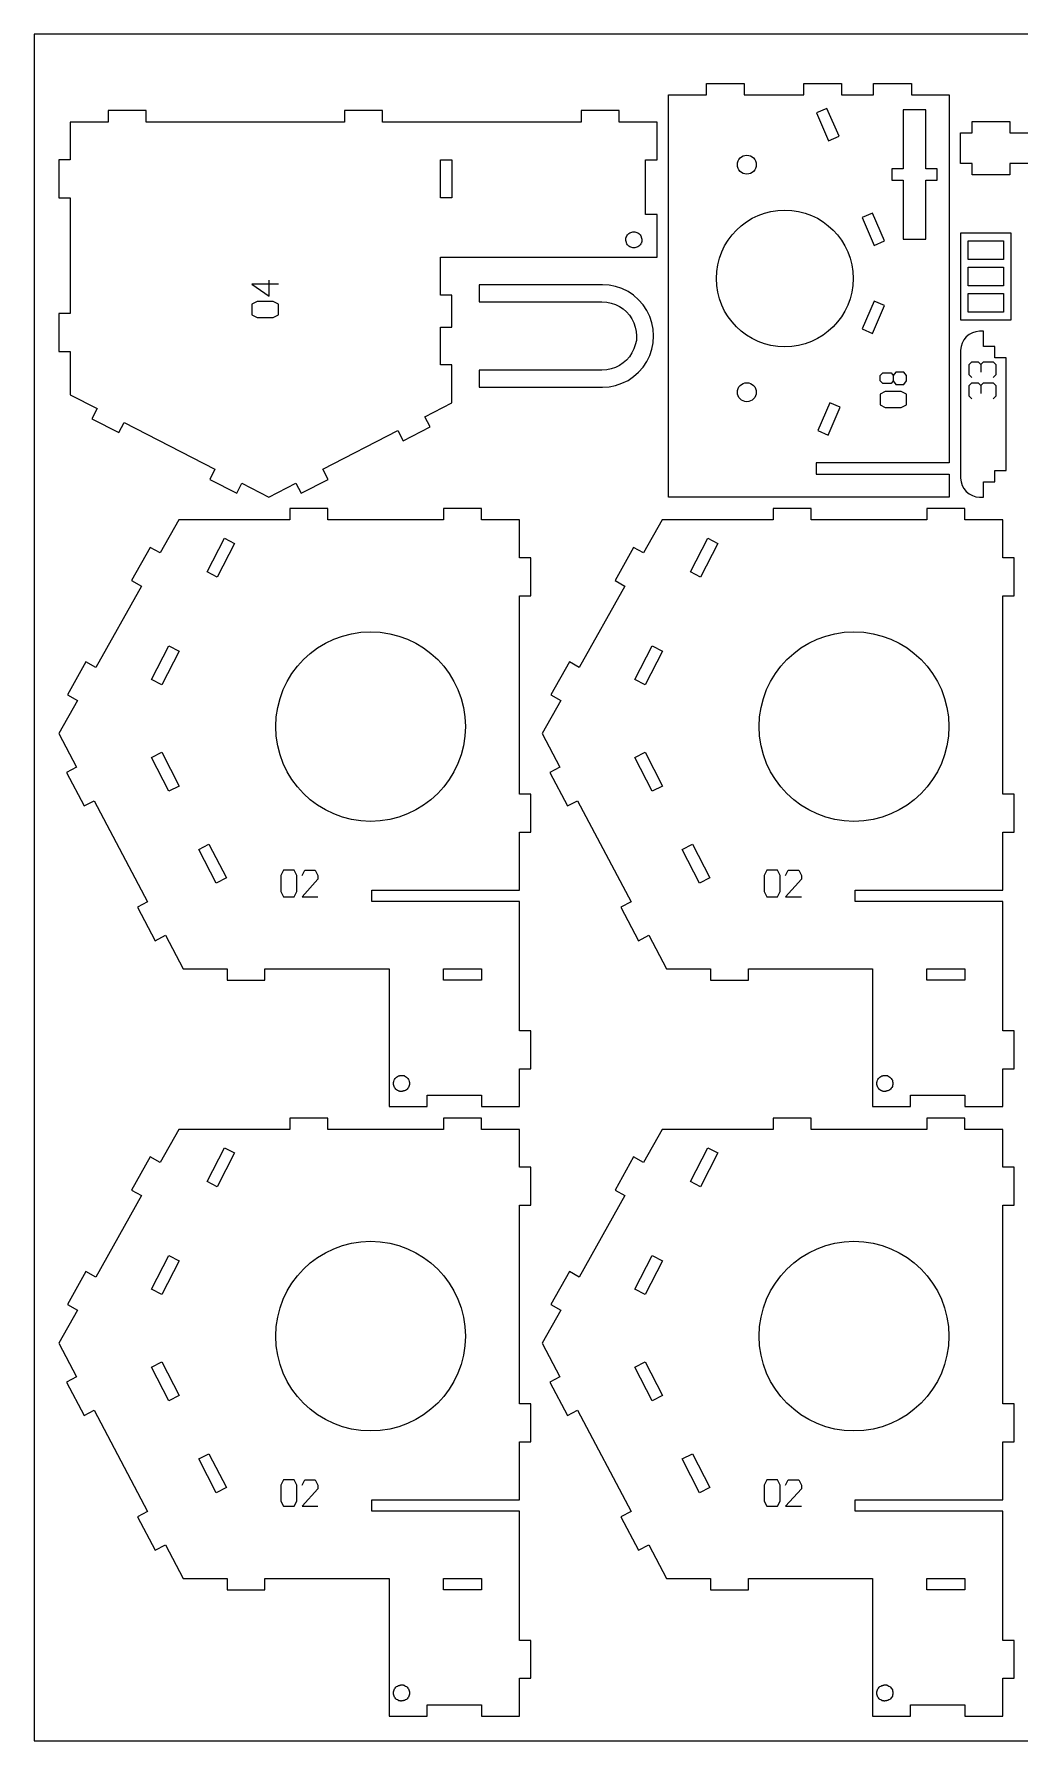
# Model space of a CAD drawing. Header units: millimetres. Extents: x 0 to 600, y 0 to 450.
# Drawn here: x 0 to 259.9, y 0 to 450 of the extents above; entities that cross this region are included whole.
import ezdxf

# ---------------------------------------------------------------- set-up
doc = ezdxf.new("R2010")
doc.units = ezdxf.units.MM
for name, color, linetype in [('CUT', 1, 'Continuous'), ('ENGRAVE', 5, 'Continuous'), ('SHEET', 8, 'Continuous')]:
    doc.layers.add(name, color=color, linetype=linetype)

msp = doc.modelspace()

# ---------------------------------------------------------------- linework, layer by layer
at = {"layer": 'CUT'}
for p, q in [((177.22, 437), (187.22, 437)), ((177.22, 434), (177.22, 437)), ((187.22, 437), (187.22, 434)), ((202.89, 437), (212.89, 437)), ((202.89, 434), (202.89, 437)), ((212.89, 437), (212.89, 434)), ((221.27, 437), (231.27, 437)), ((221.27, 434), (221.27, 437)), ((231.27, 437), (231.27, 434)), ((167.22, 434), (177.22, 434)), ((167.22, 327.94), (167.22, 434)), ((187.22, 434), (202.89, 434)), ((212.89, 434), (221.27, 434)), ((231.27, 434), (241.27, 434)), ((241.27, 434), (241.27, 336.94)), ((29.5, 429.83), (19.5, 429.83)), ((19.5, 429.83), (19.5, 426.83)), ((29.5, 426.83), (29.5, 429.83)), ((91.86, 429.83), (81.86, 429.83)), ((81.86, 429.83), (81.86, 426.83)), ((91.86, 426.83), (91.86, 429.83)), ((154.22, 429.83), (144.22, 429.83)), ((144.22, 429.83), (144.22, 426.83)), ((154.22, 426.83), (154.22, 429.83)), ((209.01, 430.43), (206.26, 429.23)), ((206.26, 429.23), (209.45, 421.9)), ((212.2, 423.09), (209.01, 430.43)), ((235.06, 430), (229.09, 430)), ((229.09, 430), (229.09, 414.47)), ((235.06, 414.47), (235.06, 430)), ((19.5, 426.83), (9.5, 426.83)), ((9.5, 426.83), (9.5, 416.83)), ((81.86, 426.83), (29.5, 426.83)), ((144.22, 426.83), (91.86, 426.83)), ((164.22, 426.83), (154.22, 426.83)), ((164.22, 416.83), (164.22, 426.83)), ((209.45, 421.9), (212.2, 423.09)), ((244.27, 415.9), (244.27, 423.95)), ((244.27, 423.95), (247.27, 423.95)), ((247.27, 423.95), (247.27, 426.95)), ((247.27, 426.95), (257.27, 426.95)), ((257.27, 426.95), (257.27, 423.95)), ((257.27, 423.95), (267.27, 423.95)), ((9.5, 416.83), (6.5, 416.83)), ((6.5, 416.83), (6.5, 406.82)), ((107.13, 416.83), (110.13, 416.83)), ((107.13, 406.82), (107.13, 416.83)), ((110.13, 416.83), (110.13, 406.82)), ((161.22, 416.83), (164.22, 416.83)), ((161.22, 402.47), (161.22, 416.83)), ((229.09, 414.47), (226.09, 414.47)), ((226.09, 414.47), (226.09, 411.47)), ((238.06, 414.47), (235.06, 414.47)), ((238.06, 411.47), (238.06, 414.47)), ((247.27, 415.9), (244.27, 415.9)), ((247.27, 412.9), (247.27, 415.9)), ((257.27, 415.9), (257.27, 412.9)), ((267.27, 415.9), (257.27, 415.9)), ((226.09, 411.47), (229.09, 411.47)), ((229.09, 411.47), (229.09, 395.95)), ((235.06, 411.47), (238.06, 411.47)), ((235.06, 395.95), (235.06, 411.47)), ((257.27, 412.9), (247.27, 412.9)), ((6.5, 406.82), (9.5, 406.82)), ((9.5, 406.82), (9.5, 376.31)), ((110.13, 406.82), (107.13, 406.82)), ((164.22, 402.47), (161.22, 402.47)), ((164.22, 391.16), (164.22, 402.47)), ((221.01, 402.84), (218.26, 401.65)), ((218.26, 401.65), (221.45, 394.31)), ((224.2, 395.5), (221.01, 402.84)), ((155.98, 395.75), (155.98, 396.02)), ((155.99, 396.02), (155.99, 396.3)), ((156.05, 396.3), (156.05, 396.56)), ((156.14, 396.56), (156.26, 396.81)), ((156.26, 396.81), (156.42, 397.04)), ((156.42, 397.04), (156.6, 397.25)), ((156.6, 397.25), (156.81, 397.43)), ((156.81, 397.43), (157.04, 397.58)), ((157.04, 397.58), (157.29, 397.71)), ((157.29, 397.71), (157.55, 397.8)), ((157.55, 397.8), (157.82, 397.85)), ((157.82, 397.85), (158.1, 397.87)), ((158.1, 397.87), (158.38, 397.85)), ((158.38, 397.85), (158.65, 397.8)), ((158.65, 397.8), (158.91, 397.71)), ((158.91, 397.71), (159.16, 397.58)), ((159.16, 397.58), (159.39, 397.43)), ((159.39, 397.43), (159.6, 397.25)), ((159.6, 397.25), (159.78, 397.04)), ((159.78, 397.04), (159.94, 396.81)), ((159.94, 396.81), (160.06, 396.56)), ((160.06, 396.56), (160.06, 396.3)), ((160.15, 396.3), (160.15, 396.02)), ((160.2, 396.02), (160.2, 395.75)), ((257.56, 397.53), (244.27, 397.53)), ((244.27, 397.53), (244.27, 374.65)), ((257.56, 374.65), (257.56, 397.53)), ((155.99, 395.47), (155.99, 395.75)), ((156.05, 395.2), (156.05, 395.47)), ((156.14, 394.93), (156.14, 395.2)), ((156.26, 394.68), (156.14, 394.93)), ((156.42, 394.45), (156.26, 394.68)), ((156.6, 394.25), (156.42, 394.45)), ((156.81, 394.06), (156.6, 394.25)), ((157.04, 393.91), (156.81, 394.06)), ((157.29, 393.79), (157.04, 393.91)), ((157.55, 393.7), (157.29, 393.79)), ((157.82, 393.64), (157.55, 393.7)), ((158.1, 393.62), (157.82, 393.64)), ((158.38, 393.64), (158.1, 393.62)), ((158.65, 393.7), (158.38, 393.64)), ((158.91, 393.79), (158.65, 393.7)), ((159.16, 393.91), (158.91, 393.79)), ((159.39, 394.06), (159.16, 393.91)), ((159.6, 394.25), (159.39, 394.06)), ((159.78, 394.45), (159.6, 394.25)), ((159.94, 394.68), (159.78, 394.45)), ((160.06, 394.93), (159.94, 394.68)), ((160.15, 395.2), (160.15, 394.93)), ((160.2, 395.47), (160.2, 395.2)), ((160.22, 395.75), (160.22, 395.47)), ((221.45, 394.31), (224.2, 395.5)), ((229.09, 395.95), (235.06, 395.95)), ((246.27, 395.53), (255.56, 395.53)), ((246.27, 390.57), (246.27, 395.53)), ((255.56, 395.53), (255.56, 390.57)), ((107.13, 391.16), (164.22, 391.16)), ((107.13, 381.16), (107.13, 391.16)), ((255.56, 390.57), (246.27, 390.57)), ((246.27, 388.57), (255.56, 388.57)), ((246.27, 383.61), (246.27, 388.57)), ((255.56, 388.57), (255.56, 383.61)), ((149.86, 383.93), (117.32, 383.93)), ((117.32, 383.93), (117.32, 379.39)), ((151.58, 383.81), (149.86, 383.93)), ((153.31, 383.47), (151.58, 383.81)), ((154.98, 382.9), (153.31, 383.47)), ((156.57, 382.12), (154.98, 382.9)), ((255.56, 383.61), (246.27, 383.61)), ((110.13, 381.16), (107.13, 381.16)), ((110.13, 372.78), (110.13, 381.16)), ((117.32, 379.39), (149.71, 379.39)), ((149.71, 379.39), (150.98, 379.31)), ((150.98, 379.31), (152.13, 379.08)), ((152.13, 379.08), (153.24, 378.7)), ((153.24, 378.7), (154.3, 378.19)), ((154.3, 378.19), (155.27, 377.53)), ((158.04, 381.14), (156.57, 382.12)), ((159.37, 379.97), (158.04, 381.14)), ((160.53, 378.64), (159.37, 379.97)), ((161.51, 377.17), (160.53, 378.64)), ((221.45, 379.63), (218.26, 372.29)), ((221.01, 371.1), (224.2, 378.44)), ((224.2, 378.44), (221.45, 379.63)), ((246.27, 381.61), (255.56, 381.61)), ((246.27, 376.65), (246.27, 381.61)), ((255.56, 381.61), (255.56, 376.65)), ((9.5, 376.31), (6.5, 376.31)), ((6.5, 376.31), (6.5, 366.3)), ((155.27, 377.53), (156.15, 376.76)), ((156.15, 376.76), (156.93, 375.88)), ((156.93, 375.88), (157.58, 374.9)), ((157.58, 374.9), (158.1, 373.85)), ((158.1, 373.85), (158.47, 372.74)), ((162.3, 375.59), (161.51, 377.17)), ((162.86, 373.92), (162.3, 375.59)), ((163.21, 372.18), (162.86, 373.92)), ((244.27, 374.65), (257.56, 374.65)), ((255.56, 376.65), (246.27, 376.65)), ((107.13, 372.78), (110.13, 372.78)), ((107.13, 362.78), (107.13, 372.78)), ((158.47, 372.74), (158.7, 371.59)), ((158.78, 369.25), (158.47, 368.1)), ((158.7, 371.59), (158.78, 370.42)), ((158.78, 370.42), (158.78, 369.25)), ((163.32, 370.42), (163.21, 372.18)), ((163.21, 368.65), (163.32, 370.42)), ((218.26, 372.29), (221.01, 371.1)), ((245.11, 369.42), (244.65, 368.56)), ((245.73, 370.18), (245.11, 369.42)), ((246.49, 370.8), (245.73, 370.18)), ((247.36, 371.27), (246.49, 370.8)), ((248.3, 371.55), (247.36, 371.27)), ((249.27, 371.65), (248.3, 371.55)), ((250.27, 371.65), (249.27, 371.65)), ((250.27, 367.65), (250.27, 371.65)), ((6.5, 366.3), (9.5, 366.3)), ((9.5, 366.3), (9.5, 354.93)), ((156.93, 364.96), (156.15, 364.08)), ((157.58, 365.93), (156.93, 364.96)), ((158.1, 366.99), (157.58, 365.93)), ((158.47, 368.1), (158.1, 366.99)), ((161.51, 363.66), (162.3, 365.25)), ((162.3, 365.25), (162.86, 366.92)), ((162.86, 366.92), (163.21, 368.65)), ((244.37, 367.62), (244.27, 366.64)), ((244.27, 366.64), (244.27, 332.94)), ((244.65, 368.56), (244.37, 367.62)), ((253.27, 367.65), (250.27, 367.65)), ((253.27, 364.64), (253.27, 367.65)), ((256.27, 364.64), (253.27, 364.64)), ((256.27, 334.94), (256.27, 364.64)), ((110.13, 362.78), (107.13, 362.78)), ((110.13, 352.78), (110.13, 362.78)), ((149.71, 361.44), (117.32, 361.44)), ((117.32, 361.44), (117.32, 356.91)), ((150.98, 361.53), (149.71, 361.44)), ((152.13, 361.76), (150.98, 361.53)), ((153.24, 362.13), (152.13, 361.76)), ((154.3, 362.65), (153.24, 362.13)), ((155.27, 363.3), (154.3, 362.65)), ((156.15, 364.08), (155.27, 363.3)), ((158.04, 359.7), (159.37, 360.86)), ((159.37, 360.86), (160.53, 362.19)), ((160.53, 362.19), (161.51, 363.66)), ((117.32, 356.91), (149.86, 356.91)), ((149.86, 356.91), (151.58, 357.02)), ((151.58, 357.02), (153.31, 357.37)), ((153.31, 357.37), (154.98, 357.94)), ((154.98, 357.94), (156.57, 358.72)), ((156.57, 358.72), (158.04, 359.7)), ((9.5, 354.93), (16.61, 351.27)), ((16.61, 351.27), (15.24, 348.6)), ((103.02, 349.12), (110.13, 352.78)), ((209.79, 352.82), (206.6, 345.48)), ((209.35, 344.28), (212.54, 351.62)), ((212.54, 351.62), (209.79, 352.82)), ((15.24, 348.6), (22.35, 344.93)), ((22.35, 344.93), (23.73, 347.6)), ((23.73, 347.6), (47.68, 335.27)), ((104.39, 346.45), (103.02, 349.12)), ((76.13, 335.27), (95.9, 345.45)), ((95.9, 345.45), (97.28, 342.78)), ((97.28, 342.78), (104.39, 346.45)), ((206.6, 345.48), (209.35, 344.28)), ((47.68, 335.27), (46.3, 332.6)), ((77.5, 332.6), (76.13, 335.27)), ((241.27, 336.94), (206.16, 336.94)), ((206.16, 336.94), (206.16, 333.94)), ((206.16, 333.94), (241.27, 333.94)), ((241.27, 333.94), (241.27, 327.94)), ((253.27, 331.94), (253.27, 334.94)), ((253.27, 334.94), (256.27, 334.94)), ((46.3, 332.6), (53.41, 328.94)), ((53.41, 328.94), (54.79, 331.61)), ((54.79, 331.61), (61.9, 327.94)), ((61.9, 327.94), (69.02, 331.61)), ((69.02, 331.61), (70.39, 328.94)), ((70.39, 328.94), (77.5, 332.6)), ((244.27, 332.94), (244.37, 331.97)), ((244.37, 331.97), (244.65, 331.03)), ((244.65, 331.03), (245.11, 330.16)), ((245.11, 330.16), (245.73, 329.41)), ((245.73, 329.41), (246.49, 328.78)), ((246.49, 328.78), (247.36, 328.32)), ((250.27, 327.94), (250.27, 331.94)), ((250.27, 331.94), (253.27, 331.94)), ((67.41, 324.94), (67.41, 321.94)), ((77.42, 324.94), (67.41, 324.94)), ((77.42, 321.94), (77.42, 324.94)), ((107.93, 324.94), (107.93, 321.94)), ((117.94, 324.94), (107.93, 324.94)), ((117.94, 321.94), (117.94, 324.94)), ((241.27, 327.94), (167.22, 327.94)), ((194.85, 324.94), (194.85, 321.94)), ((204.86, 324.94), (194.85, 324.94)), ((204.86, 321.94), (204.86, 324.94)), ((235.37, 324.94), (235.37, 321.94)), ((245.38, 324.94), (235.37, 324.94)), ((245.38, 321.94), (245.38, 324.94)), ((247.36, 328.32), (248.3, 328.04)), ((248.3, 328.04), (249.27, 327.94)), ((249.27, 327.94), (250.27, 327.94)), ((38.11, 321.94), (33.21, 313.22)), ((67.41, 321.94), (38.11, 321.94)), ((107.93, 321.94), (77.42, 321.94)), ((127.94, 321.94), (117.94, 321.94)), ((127.94, 311.94), (127.94, 321.94)), ((165.54, 321.94), (160.65, 313.22)), ((194.85, 321.94), (165.54, 321.94)), ((235.37, 321.94), (204.86, 321.94)), ((255.38, 321.94), (245.38, 321.94)), ((255.38, 311.94), (255.38, 321.94)), ((45.59, 308.2), (50.17, 317.09)), ((52.83, 315.72), (48.25, 306.82)), ((50.17, 317.09), (52.83, 315.72)), ((173.03, 308.2), (177.6, 317.09)), ((180.27, 315.72), (175.69, 306.82)), ((177.6, 317.09), (180.27, 315.72)), ((30.6, 314.68), (25.7, 305.96)), ((33.21, 313.22), (30.6, 314.68)), ((130.94, 311.94), (127.94, 311.94)), ((130.94, 301.94), (130.94, 311.94)), ((158.04, 314.68), (153.14, 305.96)), ((160.65, 313.22), (158.04, 314.68)), ((258.38, 311.94), (255.38, 311.94)), ((258.38, 301.94), (258.38, 311.94)), ((48.25, 306.82), (45.59, 308.2)), ((175.69, 306.82), (173.03, 308.2)), ((28.32, 304.49), (16.28, 283.02)), ((25.7, 305.96), (28.32, 304.49)), ((127.94, 249.58), (127.94, 301.94)), ((127.94, 301.94), (130.94, 301.94)), ((155.76, 304.49), (143.72, 283.02)), ((153.14, 305.96), (155.76, 304.49)), ((255.38, 249.58), (255.38, 301.94)), ((255.38, 301.94), (258.38, 301.94)), ((30.96, 279.81), (35.54, 288.7)), ((35.54, 288.7), (38.21, 287.32)), ((158.4, 279.81), (162.98, 288.7)), ((162.98, 288.7), (165.65, 287.32)), ((13.67, 284.49), (8.77, 275.77)), ((16.28, 283.02), (13.67, 284.49)), ((38.21, 287.32), (33.63, 278.43)), ((141.11, 284.49), (136.21, 275.77)), ((143.72, 283.02), (141.11, 284.49)), ((165.65, 287.32), (161.07, 278.43)), ((33.63, 278.43), (30.96, 279.81)), ((161.07, 278.43), (158.4, 279.81)), ((8.77, 275.77), (11.39, 274.3)), ((136.21, 275.77), (138.83, 274.3)), ((11.39, 274.3), (6.5, 265.58)), ((138.83, 274.3), (133.94, 265.58)), ((6.5, 265.58), (11.17, 256.73)), ((133.94, 265.58), (138.61, 256.73)), ((11.17, 256.73), (8.52, 255.33)), ((30.96, 259.27), (33.63, 260.65)), ((35.54, 250.38), (30.96, 259.27)), ((33.63, 260.65), (38.21, 251.76)), ((138.61, 256.73), (135.96, 255.33)), ((158.4, 259.27), (161.07, 260.65)), ((162.98, 250.38), (158.4, 259.27)), ((161.07, 260.65), (165.65, 251.76)), ((8.52, 255.33), (13.19, 246.49)), ((135.96, 255.33), (140.63, 246.49)), ((13.19, 246.49), (15.85, 247.89)), ((15.85, 247.89), (29.93, 221.24)), ((38.21, 251.76), (35.54, 250.38)), ((130.94, 249.58), (127.94, 249.58)), ((130.94, 239.58), (130.94, 249.58)), ((140.63, 246.49), (143.28, 247.89)), ((143.28, 247.89), (157.37, 221.24)), ((165.65, 251.76), (162.98, 250.38)), ((258.38, 249.58), (255.38, 249.58)), ((258.38, 239.58), (258.38, 249.58)), ((127.94, 224.31), (127.94, 239.58)), ((127.94, 239.58), (130.94, 239.58)), ((255.38, 224.31), (255.38, 239.58)), ((255.38, 239.58), (258.38, 239.58)), ((43.44, 235.05), (46.1, 236.43)), ((48.02, 226.16), (43.44, 235.05)), ((46.1, 236.43), (50.68, 227.54)), ((170.88, 235.05), (173.54, 236.43)), ((175.46, 226.16), (170.88, 235.05)), ((173.54, 236.43), (178.12, 227.54)), ((50.68, 227.54), (48.02, 226.16)), ((178.12, 227.54), (175.46, 226.16)), ((29.93, 221.24), (27.24, 219.81)), ((89, 221.31), (89, 224.31)), ((89, 224.31), (127.94, 224.31)), ((127.94, 221.31), (89, 221.31)), ((127.94, 187.22), (127.94, 221.31)), ((157.37, 221.24), (154.68, 219.81)), ((216.44, 221.31), (216.44, 224.31)), ((216.44, 224.31), (255.38, 224.31)), ((255.38, 221.31), (216.44, 221.31)), ((255.38, 187.22), (255.38, 221.31)), ((27.24, 219.81), (31.91, 210.97)), ((154.68, 219.81), (159.35, 210.97)), ((31.91, 210.97), (34.6, 212.39)), ((34.6, 212.39), (39.28, 203.55)), ((159.35, 210.97), (162.04, 212.39)), ((162.04, 212.39), (166.71, 203.55)), ((39.28, 203.55), (50.86, 203.55)), ((50.86, 203.55), (50.86, 200.55)), ((60.86, 200.55), (60.86, 203.55)), ((60.86, 203.55), (93.58, 203.55)), ((93.58, 203.55), (93.58, 167.22)), ((107.93, 200.55), (107.93, 203.55)), ((107.93, 203.55), (117.94, 203.55)), ((117.94, 203.55), (117.94, 200.55)), ((166.71, 203.55), (178.3, 203.55)), ((178.3, 203.55), (178.3, 200.55)), ((188.3, 200.55), (188.3, 203.55)), ((188.3, 203.55), (221.02, 203.55)), ((221.02, 203.55), (221.02, 167.22)), ((235.37, 200.55), (235.37, 203.55)), ((235.37, 203.55), (245.38, 203.55)), ((245.38, 203.55), (245.38, 200.55)), ((50.86, 200.55), (60.86, 200.55)), ((117.94, 200.55), (107.93, 200.55)), ((178.3, 200.55), (188.3, 200.55)), ((245.38, 200.55), (235.37, 200.55)), ((130.94, 187.22), (127.94, 187.22)), ((130.94, 177.22), (130.94, 187.22)), ((258.38, 187.22), (255.38, 187.22)), ((258.38, 177.22), (258.38, 187.22)), ((127.94, 167.22), (127.94, 177.22)), ((127.94, 177.22), (130.94, 177.22)), ((255.38, 167.22), (255.38, 177.22)), ((255.38, 177.22), (258.38, 177.22)), ((94.73, 173.34), (94.75, 173.62)), ((94.75, 173.07), (94.73, 173.34)), ((94.75, 173.62), (94.81, 173.89)), ((94.81, 172.79), (94.75, 173.07)), ((94.81, 173.89), (94.9, 174.16)), ((94.9, 172.53), (94.81, 172.79)), ((94.9, 174.16), (95.02, 174.4)), ((95.02, 172.28), (94.9, 172.53)), ((95.02, 174.4), (95.17, 174.64)), ((95.17, 172.05), (95.02, 172.28)), ((95.17, 174.64), (95.36, 174.84)), ((95.36, 171.84), (95.17, 172.05)), ((95.36, 174.84), (95.56, 175.03)), ((95.56, 171.66), (95.36, 171.84)), ((95.56, 175.03), (95.8, 175.18)), ((95.8, 171.51), (95.56, 171.66)), ((95.8, 175.18), (96.04, 175.3)), ((96.04, 171.38), (95.8, 171.51)), ((96.04, 175.3), (96.31, 175.3)), ((96.31, 171.29), (96.04, 171.29)), ((96.31, 175.39), (96.58, 175.39)), ((96.58, 171.24), (96.31, 171.24)), ((96.58, 175.45), (96.86, 175.45)), ((96.86, 171.22), (96.58, 171.22)), ((96.86, 175.47), (97.13, 175.47)), ((97.13, 171.24), (96.86, 171.24)), ((97.13, 175.45), (97.41, 175.45)), ((97.41, 171.29), (97.13, 171.29)), ((97.41, 175.39), (97.67, 175.39)), ((97.67, 171.38), (97.41, 171.38)), ((97.67, 175.3), (97.92, 175.18)), ((97.92, 171.51), (97.67, 171.38)), ((97.92, 175.18), (98.15, 175.03)), ((98.15, 171.66), (97.92, 171.51)), ((98.15, 175.03), (98.36, 174.84)), ((98.36, 171.84), (98.15, 171.66)), ((98.36, 174.84), (98.54, 174.64)), ((98.54, 172.05), (98.36, 171.84)), ((98.54, 174.64), (98.69, 174.4)), ((98.69, 172.28), (98.54, 172.05)), ((98.69, 174.4), (98.82, 174.16)), ((98.82, 172.53), (98.69, 172.28)), ((98.82, 174.16), (98.91, 173.89)), ((98.91, 172.79), (98.82, 172.53)), ((98.91, 173.89), (98.96, 173.62)), ((98.96, 173.07), (98.91, 172.79)), ((98.96, 173.62), (98.98, 173.34)), ((98.98, 173.34), (98.96, 173.07)), ((222.17, 173.34), (222.19, 173.62)), ((222.19, 173.07), (222.17, 173.34)), ((222.19, 173.62), (222.25, 173.89)), ((222.25, 172.79), (222.19, 173.07)), ((222.25, 173.89), (222.34, 174.16)), ((222.34, 172.53), (222.25, 172.79)), ((222.34, 174.16), (222.46, 174.4)), ((222.46, 172.28), (222.34, 172.53)), ((222.46, 174.4), (222.61, 174.64)), ((222.61, 172.05), (222.46, 172.28)), ((222.61, 174.64), (222.8, 174.84)), ((222.8, 171.84), (222.61, 172.05)), ((222.8, 174.84), (223, 175.03)), ((223, 171.66), (222.8, 171.84)), ((223, 175.03), (223.23, 175.18)), ((223.23, 171.51), (223, 171.66)), ((223.23, 175.18), (223.48, 175.3)), ((223.48, 171.38), (223.23, 171.51)), ((223.48, 175.3), (223.75, 175.3)), ((223.75, 171.29), (223.48, 171.29)), ((223.75, 175.39), (224.02, 175.39)), ((224.02, 171.24), (223.75, 171.24)), ((224.02, 175.45), (224.3, 175.45)), ((224.3, 171.22), (224.02, 171.22)), ((224.3, 175.47), (224.57, 175.47)), ((224.57, 171.24), (224.3, 171.24)), ((224.57, 175.45), (224.84, 175.45)), ((224.84, 171.29), (224.57, 171.29)), ((224.84, 175.39), (225.11, 175.39)), ((225.11, 171.38), (224.84, 171.38)), ((225.11, 175.3), (225.36, 175.18)), ((225.36, 171.51), (225.11, 171.38)), ((225.36, 175.18), (225.59, 175.03)), ((225.59, 171.66), (225.36, 171.51)), ((225.59, 175.03), (225.8, 174.84)), ((225.8, 171.84), (225.59, 171.66)), ((225.8, 174.84), (225.98, 174.64)), ((225.98, 172.05), (225.8, 171.84)), ((225.98, 174.64), (226.13, 174.4)), ((226.13, 172.28), (225.98, 172.05)), ((226.13, 174.4), (226.26, 174.16)), ((226.26, 172.53), (226.13, 172.28)), ((226.26, 174.16), (226.34, 173.89)), ((226.34, 172.79), (226.26, 172.53)), ((226.34, 173.89), (226.4, 173.62)), ((226.4, 173.07), (226.34, 172.79)), ((226.4, 173.62), (226.42, 173.34)), ((226.42, 173.34), (226.4, 173.07)), ((93.58, 167.22), (103.58, 167.22)), ((103.58, 167.22), (103.58, 170.22)), ((103.58, 170.22), (117.94, 170.22)), ((117.94, 170.22), (117.94, 167.22)), ((117.94, 167.22), (127.94, 167.22)), ((221.02, 167.22), (231.02, 167.22)), ((231.02, 167.22), (231.02, 170.22)), ((231.02, 170.22), (245.38, 170.22)), ((245.38, 170.22), (245.38, 167.22)), ((245.38, 167.22), (255.38, 167.22)), ((67.41, 164.22), (67.41, 161.22)), ((77.42, 164.22), (67.41, 164.22)), ((77.42, 161.22), (77.42, 164.22)), ((107.93, 164.22), (107.93, 161.22)), ((117.94, 164.22), (107.93, 164.22)), ((117.94, 161.22), (117.94, 164.22)), ((194.85, 164.22), (194.85, 161.22)), ((204.86, 164.22), (194.85, 164.22)), ((204.86, 161.22), (204.86, 164.22)), ((235.37, 164.22), (235.37, 161.22)), ((245.38, 164.22), (235.37, 164.22)), ((245.38, 161.22), (245.38, 164.22)), ((38.11, 161.22), (33.21, 152.5)), ((67.41, 161.22), (38.11, 161.22)), ((107.93, 161.22), (77.42, 161.22)), ((127.94, 161.22), (117.94, 161.22)), ((127.94, 151.22), (127.94, 161.22)), ((165.54, 161.22), (160.65, 152.5)), ((194.85, 161.22), (165.54, 161.22)), ((235.37, 161.22), (204.86, 161.22)), ((255.38, 161.22), (245.38, 161.22)), ((255.38, 151.22), (255.38, 161.22)), ((30.6, 153.96), (25.7, 145.24)), ((33.21, 152.5), (30.6, 153.96)), ((45.59, 147.48), (50.17, 156.37)), ((52.83, 155), (48.25, 146.1)), ((50.17, 156.37), (52.83, 155)), ((158.04, 153.96), (153.14, 145.24)), ((160.65, 152.5), (158.04, 153.96)), ((173.03, 147.48), (177.6, 156.37)), ((180.27, 155), (175.69, 146.1)), ((177.6, 156.37), (180.27, 155)), ((130.94, 151.22), (127.94, 151.22)), ((130.94, 141.22), (130.94, 151.22)), ((258.38, 151.22), (255.38, 151.22)), ((258.38, 141.22), (258.38, 151.22)), ((25.7, 145.24), (28.32, 143.77)), ((48.25, 146.1), (45.59, 147.48)), ((153.14, 145.24), (155.76, 143.77)), ((175.69, 146.1), (173.03, 147.48)), ((28.32, 143.77), (16.28, 122.3)), ((127.94, 88.86), (127.94, 141.22)), ((127.94, 141.22), (130.94, 141.22)), ((155.76, 143.77), (143.72, 122.3)), ((255.38, 88.86), (255.38, 141.22)), ((255.38, 141.22), (258.38, 141.22)), ((30.96, 119.08), (35.54, 127.98)), ((38.21, 126.6), (33.63, 117.71)), ((35.54, 127.98), (38.21, 126.6)), ((158.4, 119.08), (162.98, 127.98)), ((165.65, 126.6), (161.07, 117.71)), ((162.98, 127.98), (165.65, 126.6)), ((13.67, 123.77), (8.77, 115.05)), ((16.28, 122.3), (13.67, 123.77)), ((141.11, 123.77), (136.21, 115.05)), ((143.72, 122.3), (141.11, 123.77)), ((33.63, 117.71), (30.96, 119.08)), ((161.07, 117.71), (158.4, 119.08)), ((11.39, 113.58), (6.5, 104.85)), ((8.77, 115.05), (11.39, 113.58)), ((138.83, 113.58), (133.94, 104.85)), ((136.21, 115.05), (138.83, 113.58)), ((6.5, 104.85), (11.17, 96.01)), ((133.94, 104.85), (138.61, 96.01)), ((30.96, 98.55), (33.63, 99.93)), ((33.63, 99.93), (38.21, 91.03)), ((158.4, 98.55), (161.07, 99.93)), ((161.07, 99.93), (165.65, 91.03)), ((11.17, 96.01), (8.52, 94.61)), ((8.52, 94.61), (13.19, 85.77)), ((35.54, 89.66), (30.96, 98.55)), ((138.61, 96.01), (135.96, 94.61)), ((135.96, 94.61), (140.63, 85.77)), ((162.98, 89.66), (158.4, 98.55)), ((38.21, 91.03), (35.54, 89.66)), ((165.65, 91.03), (162.98, 89.66)), ((13.19, 85.77), (15.85, 87.17)), ((15.85, 87.17), (29.93, 60.51)), ((130.94, 88.86), (127.94, 88.86)), ((130.94, 78.86), (130.94, 88.86)), ((140.63, 85.77), (143.28, 87.17)), ((143.28, 87.17), (157.37, 60.51)), ((258.38, 88.86), (255.38, 88.86)), ((258.38, 78.86), (258.38, 88.86)), ((127.94, 63.59), (127.94, 78.86)), ((127.94, 78.86), (130.94, 78.86)), ((255.38, 63.59), (255.38, 78.86)), ((255.38, 78.86), (258.38, 78.86)), ((43.44, 74.33), (46.1, 75.71)), ((48.02, 65.44), (43.44, 74.33)), ((46.1, 75.71), (50.68, 66.82)), ((170.88, 74.33), (173.54, 75.71)), ((175.46, 65.44), (170.88, 74.33)), ((173.54, 75.71), (178.12, 66.82)), ((50.68, 66.82), (48.02, 65.44)), ((89, 60.59), (89, 63.59)), ((89, 63.59), (127.94, 63.59)), ((178.12, 66.82), (175.46, 65.44)), ((216.44, 60.59), (216.44, 63.59)), ((216.44, 63.59), (255.38, 63.59)), ((29.93, 60.51), (27.24, 59.09)), ((27.24, 59.09), (31.91, 50.25)), ((127.94, 60.59), (89, 60.59)), ((127.94, 26.5), (127.94, 60.59)), ((157.37, 60.51), (154.68, 59.09)), ((154.68, 59.09), (159.35, 50.25)), ((255.38, 60.59), (216.44, 60.59)), ((255.38, 26.5), (255.38, 60.59)), ((31.91, 50.25), (34.6, 51.67)), ((34.6, 51.67), (39.28, 42.83)), ((159.35, 50.25), (162.04, 51.67)), ((162.04, 51.67), (166.71, 42.83)), ((39.28, 42.83), (50.86, 42.83)), ((50.86, 42.83), (50.86, 39.83)), ((60.86, 39.83), (60.86, 42.83)), ((60.86, 42.83), (93.58, 42.83)), ((93.58, 42.83), (93.58, 6.5)), ((107.93, 39.83), (107.93, 42.83)), ((107.93, 42.83), (117.94, 42.83)), ((117.94, 42.83), (117.94, 39.83)), ((166.71, 42.83), (178.3, 42.83)), ((178.3, 42.83), (178.3, 39.83)), ((188.3, 39.83), (188.3, 42.83)), ((188.3, 42.83), (221.02, 42.83)), ((221.02, 42.83), (221.02, 6.5)), ((235.37, 39.83), (235.37, 42.83)), ((235.37, 42.83), (245.38, 42.83)), ((245.38, 42.83), (245.38, 39.83)), ((50.86, 39.83), (60.86, 39.83)), ((117.94, 39.83), (107.93, 39.83)), ((178.3, 39.83), (188.3, 39.83)), ((245.38, 39.83), (235.37, 39.83)), ((130.94, 26.5), (127.94, 26.5)), ((130.94, 16.5), (130.94, 26.5)), ((258.38, 26.5), (255.38, 26.5)), ((258.38, 16.5), (258.38, 26.5)), ((94.9, 13.43), (95.02, 13.68)), ((95.02, 13.68), (95.17, 13.91)), ((95.17, 13.91), (95.36, 14.12)), ((95.36, 14.12), (95.56, 14.31)), ((95.56, 14.31), (95.8, 14.46)), ((95.8, 14.46), (96.04, 14.58)), ((96.04, 14.58), (96.31, 14.58)), ((96.31, 14.67), (96.58, 14.67)), ((96.58, 14.73), (96.86, 14.73)), ((96.86, 14.74), (97.13, 14.74)), ((97.13, 14.73), (97.41, 14.73)), ((97.41, 14.67), (97.67, 14.67)), ((97.67, 14.58), (97.92, 14.46)), ((97.92, 14.46), (98.15, 14.31)), ((98.15, 14.31), (98.36, 14.12)), ((98.36, 14.12), (98.54, 13.91)), ((98.54, 13.91), (98.69, 13.68)), ((98.69, 13.68), (98.82, 13.43)), ((127.94, 6.5), (127.94, 16.5)), ((127.94, 16.5), (130.94, 16.5)), ((222.34, 13.43), (222.46, 13.68)), ((222.46, 13.68), (222.61, 13.91)), ((222.61, 13.91), (222.8, 14.12)), ((222.8, 14.12), (223, 14.31)), ((223, 14.31), (223.23, 14.46)), ((223.23, 14.46), (223.48, 14.58)), ((223.48, 14.58), (223.75, 14.58)), ((223.75, 14.67), (224.02, 14.67)), ((224.02, 14.73), (224.3, 14.73)), ((224.3, 14.74), (224.57, 14.74)), ((224.57, 14.73), (224.84, 14.73)), ((224.84, 14.67), (225.11, 14.67)), ((225.11, 14.58), (225.36, 14.46)), ((225.36, 14.46), (225.59, 14.31)), ((225.59, 14.31), (225.8, 14.12)), ((225.8, 14.12), (225.98, 13.91)), ((225.98, 13.91), (226.13, 13.68)), ((226.13, 13.68), (226.26, 13.43)), ((255.38, 6.5), (255.38, 16.5)), ((255.38, 16.5), (258.38, 16.5)), ((94.73, 12.62), (94.75, 12.9)), ((94.75, 12.35), (94.73, 12.62)), ((94.75, 12.9), (94.81, 13.17)), ((94.81, 12.07), (94.75, 12.35)), ((94.81, 13.17), (94.9, 13.43)), ((94.9, 11.81), (94.81, 12.07)), ((95.02, 11.56), (94.9, 11.81)), ((95.17, 11.33), (95.02, 11.56)), ((95.36, 11.12), (95.17, 11.33)), ((95.56, 10.94), (95.36, 11.12)), ((95.8, 10.79), (95.56, 10.94)), ((96.04, 10.66), (95.8, 10.79)), ((96.31, 10.57), (96.04, 10.57)), ((96.58, 10.52), (96.31, 10.52)), ((96.86, 10.5), (96.58, 10.5)), ((97.13, 10.52), (96.86, 10.52)), ((97.41, 10.57), (97.13, 10.57)), ((97.67, 10.66), (97.41, 10.66)), ((97.92, 10.79), (97.67, 10.66)), ((98.15, 10.94), (97.92, 10.79)), ((98.36, 11.12), (98.15, 10.94)), ((98.54, 11.33), (98.36, 11.12)), ((98.69, 11.56), (98.54, 11.33)), ((98.82, 11.81), (98.69, 11.56)), ((98.82, 13.43), (98.91, 13.17)), ((98.91, 12.07), (98.82, 11.81)), ((98.91, 13.17), (98.96, 12.9)), ((98.96, 12.35), (98.91, 12.07)), ((98.96, 12.9), (98.98, 12.62)), ((98.98, 12.62), (98.96, 12.35)), ((103.58, 6.5), (103.58, 9.5)), ((103.58, 9.5), (117.94, 9.5)), ((117.94, 9.5), (117.94, 6.5)), ((222.17, 12.62), (222.19, 12.9)), ((222.19, 12.35), (222.17, 12.62)), ((222.19, 12.9), (222.25, 13.17)), ((222.25, 12.07), (222.19, 12.35)), ((222.25, 13.17), (222.34, 13.43)), ((222.34, 11.81), (222.25, 12.07)), ((222.46, 11.56), (222.34, 11.81)), ((222.61, 11.33), (222.46, 11.56)), ((222.8, 11.12), (222.61, 11.33)), ((223, 10.94), (222.8, 11.12)), ((223.23, 10.79), (223, 10.94)), ((223.48, 10.66), (223.23, 10.79)), ((223.75, 10.57), (223.48, 10.57)), ((224.02, 10.52), (223.75, 10.52)), ((224.3, 10.5), (224.02, 10.5)), ((224.57, 10.52), (224.3, 10.52)), ((224.84, 10.57), (224.57, 10.57)), ((225.11, 10.66), (224.84, 10.66)), ((225.36, 10.79), (225.11, 10.66)), ((225.59, 10.94), (225.36, 10.79)), ((225.8, 11.12), (225.59, 10.94)), ((225.98, 11.33), (225.8, 11.12)), ((226.13, 11.56), (225.98, 11.33)), ((226.26, 11.81), (226.13, 11.56)), ((226.26, 13.43), (226.34, 13.17)), ((226.34, 12.07), (226.26, 11.81)), ((226.34, 13.17), (226.4, 12.9)), ((226.4, 12.35), (226.34, 12.07)), ((226.4, 12.9), (226.42, 12.62)), ((226.42, 12.62), (226.4, 12.35)), ((231.02, 6.5), (231.02, 9.5)), ((231.02, 9.5), (245.38, 9.5)), ((245.38, 9.5), (245.38, 6.5)), ((93.58, 6.5), (103.58, 6.5)), ((117.94, 6.5), (127.94, 6.5)), ((221.02, 6.5), (231.02, 6.5)), ((245.38, 6.5), (255.38, 6.5))]:
    msp.add_line(p, q, dxfattribs=at)
for centre, radius in [((187.9, 415.58), 2.5), ((197.9, 385.58), 18.03), ((187.9, 355.58), 2.5), ((88.71, 267.43), 25), ((216.15, 267.43), 25), ((88.71, 106.71), 25), ((216.15, 106.71), 25)]:
    msp.add_circle(centre, radius, dxfattribs=at)
at = {"layer": 'ENGRAVE'}
for p, q in [((64.39, 384.08), (57.39, 384.08)), ((57.39, 384.08), (61.94, 380.93)), ((61.94, 380.93), (61.94, 385.13)), ((58.79, 379.53), (57.39, 378.83)), ((57.39, 378.83), (57.39, 376.03)), ((62.99, 379.53), (58.79, 379.53)), ((64.39, 378.83), (62.99, 379.53)), ((64.39, 376.03), (64.39, 378.83)), ((57.39, 376.03), (58.79, 375.33)), ((58.79, 375.33), (62.99, 375.33)), ((62.99, 375.33), (64.39, 376.03)), ((223.01, 359.97), (223.71, 360.67)), ((223.71, 360.67), (225.95, 360.67)), ((225.95, 360.67), (226.51, 359.97)), ((227.21, 360.88), (226.51, 359.97)), ((229.31, 360.88), (227.21, 360.88)), ((230.01, 359.97), (229.31, 360.88)), ((246.54, 362.93), (247.24, 363.63)), ((246.54, 360.13), (246.54, 362.93)), ((247.24, 359.43), (246.54, 360.13)), ((247.24, 363.63), (248.92, 363.63)), ((248.92, 363.63), (249.62, 362.93)), ((249.62, 362.93), (250.32, 363.63)), ((249.62, 362.93), (249.62, 360.83)), ((250.32, 363.63), (252.84, 363.63)), ((252.84, 363.63), (253.54, 362.93)), ((253.54, 360.13), (252.84, 359.43)), ((253.54, 362.93), (253.54, 360.13)), ((223.01, 358.57), (223.01, 359.97)), ((223.71, 357.87), (223.01, 358.57)), ((224.41, 355.77), (223.01, 355.07)), ((225.95, 357.87), (223.71, 357.87)), ((228.61, 355.77), (224.41, 355.77)), ((226.51, 358.57), (225.95, 357.87)), ((226.51, 359.97), (226.51, 358.57)), ((226.51, 358.57), (227.21, 357.66)), ((227.21, 357.66), (229.31, 357.66)), ((230.01, 355.07), (228.61, 355.77)), ((229.31, 357.66), (230.01, 358.57)), ((230.01, 358.57), (230.01, 359.97)), ((246.54, 357.33), (247.24, 358.03)), ((246.54, 354.53), (246.54, 357.33)), ((247.24, 358.03), (248.92, 358.03)), ((248.92, 358.03), (249.62, 357.33)), ((249.62, 357.33), (250.32, 358.03)), ((249.62, 357.33), (249.62, 355.23)), ((250.32, 358.03), (252.84, 358.03)), ((252.84, 358.03), (253.54, 357.33)), ((253.54, 357.33), (253.54, 354.53)), ((223.01, 355.07), (223.01, 352.27)), ((223.01, 352.27), (224.41, 351.57)), ((224.41, 351.57), (228.61, 351.57)), ((228.61, 351.57), (230.01, 352.27)), ((230.01, 352.27), (230.01, 355.07)), ((247.24, 353.83), (246.54, 354.53)), ((253.54, 354.53), (252.84, 353.83)), ((65.73, 229.56), (65.03, 228.16)), ((68.53, 229.56), (65.73, 229.56)), ((69.23, 228.16), (68.53, 229.56)), ((70.63, 228.16), (71.33, 229.56)), ((71.33, 229.56), (74.13, 229.56)), ((74.13, 229.56), (74.83, 228.16)), ((193.17, 229.56), (192.47, 228.16)), ((195.97, 229.56), (193.17, 229.56)), ((196.67, 228.16), (195.97, 229.56)), ((198.07, 228.16), (198.77, 229.56)), ((198.77, 229.56), (201.57, 229.56)), ((201.57, 229.56), (202.27, 228.16)), ((65.03, 228.16), (65.03, 223.96)), ((69.23, 223.96), (69.23, 228.16)), ((74.83, 227.18), (70.63, 222.56)), ((74.83, 228.16), (74.83, 227.18)), ((192.47, 228.16), (192.47, 223.96)), ((196.67, 223.96), (196.67, 228.16)), ((202.27, 227.18), (198.07, 222.56)), ((202.27, 228.16), (202.27, 227.18)), ((65.03, 223.96), (65.73, 222.56)), ((65.73, 222.56), (68.53, 222.56)), ((68.53, 222.56), (69.23, 223.96)), ((70.63, 222.56), (74.83, 222.56)), ((192.47, 223.96), (193.17, 222.56)), ((193.17, 222.56), (195.97, 222.56)), ((195.97, 222.56), (196.67, 223.96)), ((198.07, 222.56), (202.27, 222.56)), ((65.73, 68.84), (65.03, 67.44)), ((68.53, 68.84), (65.73, 68.84)), ((69.23, 67.44), (68.53, 68.84)), ((70.63, 67.44), (71.33, 68.84)), ((71.33, 68.84), (74.13, 68.84)), ((74.13, 68.84), (74.83, 67.44)), ((193.17, 68.84), (192.47, 67.44)), ((195.97, 68.84), (193.17, 68.84)), ((196.67, 67.44), (195.97, 68.84)), ((198.07, 67.44), (198.77, 68.84)), ((198.77, 68.84), (201.57, 68.84)), ((201.57, 68.84), (202.27, 67.44)), ((65.03, 67.44), (65.03, 63.24)), ((65.03, 63.24), (65.73, 61.84)), ((68.53, 61.84), (69.23, 63.24)), ((69.23, 63.24), (69.23, 67.44)), ((74.83, 66.46), (70.63, 61.84)), ((74.83, 67.44), (74.83, 66.46)), ((192.47, 67.44), (192.47, 63.24)), ((192.47, 63.24), (193.17, 61.84)), ((195.97, 61.84), (196.67, 63.24)), ((196.67, 63.24), (196.67, 67.44)), ((202.27, 66.46), (198.07, 61.84)), ((202.27, 67.44), (202.27, 66.46)), ((65.73, 61.84), (68.53, 61.84)), ((70.63, 61.84), (74.83, 61.84)), ((193.17, 61.84), (195.97, 61.84)), ((198.07, 61.84), (202.27, 61.84))]:
    msp.add_line(p, q, dxfattribs=at)
at = {"layer": 'SHEET'}
for p, q in [((600, 450), (0, 450)), ((0, 450), (0, 0)), ((0, 0), (600, 0))]:
    msp.add_line(p, q, dxfattribs=at)

doc.saveas('drawing.dxf')
